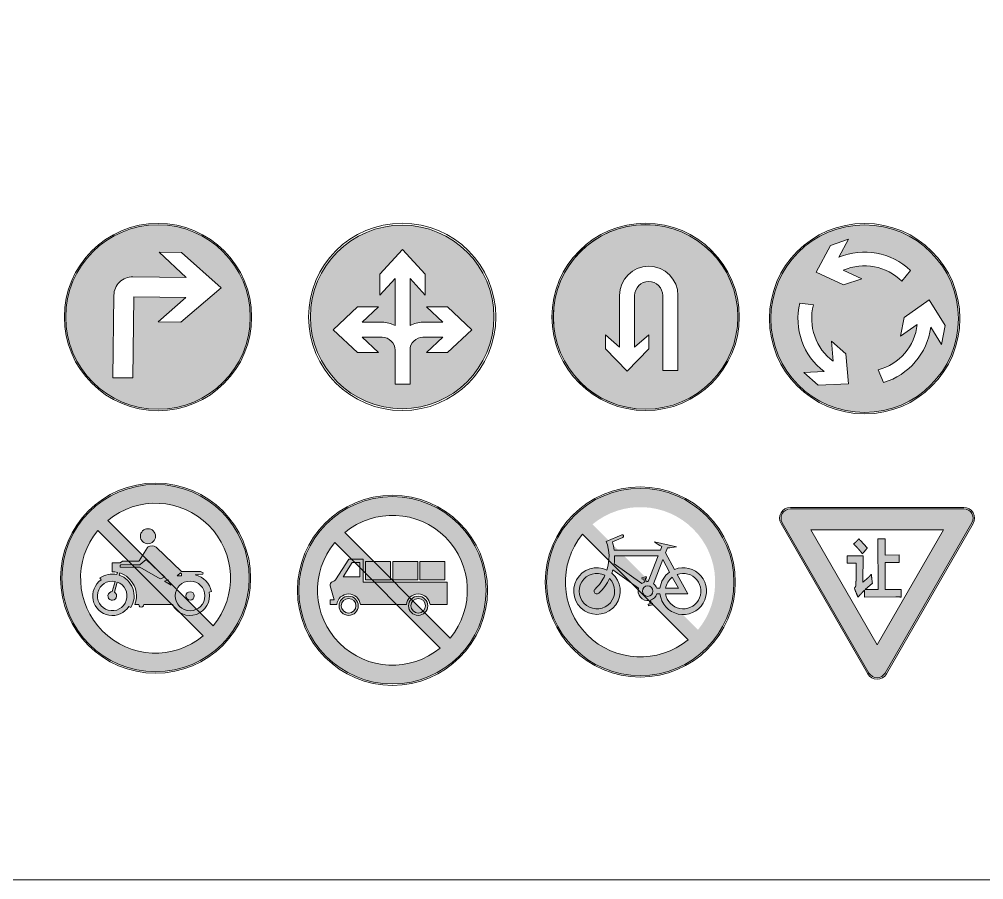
# Model space of a CAD drawing. Header units: millimetres. Extents: x 1182829 to 1183704, y -71582 to -71209.
# Drawn here: x 1182843.9 to 1182859.35, y -71572.09 to -71558.31 of the extents above; entities that cross this region are included whole.
import ezdxf

# ---------------------------------------------------------------- set-up
doc = ezdxf.new("R2010")
doc.units = ezdxf.units.MM
doc.layers.get('0').update_dxf_attribs({"lineweight": 9})

msp = doc.modelspace()

# ---------------------------------------------------------------- hatches: boundary and pattern name
h = msp.add_hatch(color=5)
h.paths.add_polyline_path([(1182844.645, -71563.08, 1), (1182847.6, -71563.08, 1)])
h.paths.add_polyline_path([(1182845.399, -71564.052), (1182845.416, -71562.731, -0.414214), (1182845.72, -71562.435), (1182846.574, -71562.446), (1182846.141, -71562.042), (1182846.501, -71562.046), (1182847.132, -71562.613), (1182846.487, -71563.162), (1182846.126, -71563.158), (1182846.57, -71562.765), (1182845.734, -71562.754), (1182845.717, -71564.056)], flags=16)
h = msp.add_hatch(color=5)
h.paths.add_polyline_path([(1182848.563, -71563.078, 1), (1182851.503, -71563.078, 1)])
h.paths.add_polyline_path([(1182848.926, -71563.283), (1182849.319, -71562.919), (1182849.654, -71562.919), (1182849.391, -71563.163), (1182849.71, -71563.163, -0.121225), (1182849.918, -71563.214), (1182849.918, -71562.465), (1182849.675, -71562.728), (1182849.675, -71562.393), (1182850.038, -71562), (1182850.402, -71562.393), (1182850.402, -71562.728), (1182850.158, -71562.465), (1182850.158, -71563.214, -0.121225), (1182850.366, -71563.163), (1182850.686, -71563.163), (1182850.423, -71562.919), (1182850.757, -71562.919), (1182851.15, -71563.283), (1182850.757, -71563.646), (1182850.423, -71563.646), (1182850.686, -71563.403), (1182850.366, -71563.403, 0.414214), (1182850.158, -71563.611), (1182850.158, -71564.154), (1182849.918, -71564.154), (1182849.918, -71563.611, 0.414214), (1182849.71, -71563.403), (1182849.391, -71563.403), (1182849.654, -71563.646), (1182849.319, -71563.646)], flags=16)
h = msp.add_hatch(color=5)
h.paths.add_polyline_path([(1182852.454, -71563.078, 1), (1182855.409, -71563.078, 1)])
h.paths.add_polyline_path([(1182853.287, -71563.587), (1182853.287, -71563.363), (1182853.512, -71563.563), (1182853.512, -71562.736, -1), (1182854.45, -71562.736), (1182854.45, -71563.936), (1182854.206, -71563.936), (1182854.206, -71562.736, 1.000032), (1182853.756, -71562.736), (1182853.756, -71563.563), (1182853.981, -71563.363), (1182853.981, -71563.587), (1182853.634, -71563.949)], flags=16)
h = msp.add_hatch(color=5)
h.paths.add_polyline_path([(1182855.936, -71563.106, 1.000006), (1182858.941, -71563.106, 1)])
h.paths.add_polyline_path([(1182858.075, -71563.086), (1182858.473, -71562.806), (1182858.73, -71563.218), (1182858.669, -71563.519), (1182858.497, -71563.243, -0.29679), (1182857.742, -71564.129), (1182857.658, -71563.925, 0.308933), (1182858.281, -71563.199), (1182858.014, -71563.387)], flags=16)
h.paths.add_polyline_path([(1182858.037, -71562.507, 0.308911), (1182857.098, -71562.331), (1182857.393, -71562.468), (1182857.102, -71562.565), (1182856.662, -71562.361), (1182856.89, -71561.932), (1182857.181, -71561.835), (1182857.028, -71562.122, -0.29679), (1182858.173, -71562.333)], flags=16)
h.paths.add_polyline_path([(1182857.138, -71563.668), (1182857.181, -71564.152), (1182856.696, -71564.169), (1182856.466, -71563.966), (1182856.791, -71563.954, -0.29679), (1182856.401, -71562.858), (1182856.62, -71562.887, 0.308933), (1182856.937, -71563.789), (1182856.908, -71563.465)], flags=16)
h = msp.add_hatch(color=1)
h.paths.add_polyline_path([(1182844.583, -71567.262, 1), (1182847.583, -71567.262, 1)])
h.paths.add_polyline_path([(1182847.007, -71568.028, 0.910259), (1182845.318, -71566.338)], flags=16)
h.paths.add_polyline_path([(1182845.158, -71566.497, 0.910259), (1182846.848, -71568.187)], flags=16)
h = msp.add_hatch(color=1)
h.paths.add_polyline_path([(1182848.377, -71567.457, 1), (1182851.377, -71567.457, 1)])
h.paths.add_polyline_path([(1182850.801, -71568.222, 0.910259), (1182849.112, -71566.532)], flags=16)
h.paths.add_polyline_path([(1182848.953, -71566.691, 0.910259), (1182850.642, -71568.381)], flags=16)
h = msp.add_hatch(color=1)
h.paths.add_polyline_path([(1182852.346, -71567.324, 1), (1182855.346, -71567.324, 1)])
h.paths.add_polyline_path([(1182854.77, -71568.089, 0.910259), (1182853.081, -71566.4)], flags=16)
h.paths.add_polyline_path([(1182854.611, -71568.248), (1182852.922, -71566.559, 0.910259)], flags=16)
h = msp.add_hatch(color=1)
h.paths.add_polyline_path([(1182859.157, -71566.377, 0.57735), (1182859.027, -71566.152), (1182856.25, -71566.152, 0.57735), (1182856.12, -71566.377), (1182857.509, -71568.782, 0.57735), (1182857.768, -71568.782)])
h.paths.add_polyline_path([(1182858.702, -71566.489), (1182857.639, -71568.332), (1182856.575, -71566.489)], flags=16)
msp.add_hatch(color=256).paths.add_polyline_path([(1182845.84, -71566.591, 1), (1182846.082, -71566.591, 1)])
h = msp.add_hatch(color=256)
h.paths.add_polyline_path([(1182854.011, -71567.615), (1182854.024, -71567.67), (1182854.044, -71567.665), (1182854.049, -71567.687), (1182854.018, -71567.694), (1182853.98, -71567.703), (1182853.974, -71567.681), (1182854.002, -71567.675), (1182853.989, -71567.62, -0.564632), (1182853.819, -71567.422), (1182853.407, -71567.129, -0.01709), (1182853.391, -71567.182, -16.058194), (1182853.313, -71567.132, 0.164517), (1182853.302, -71566.675), (1182853.55, -71566.568, -1), (1182853.568, -71566.609), (1182853.399, -71566.682, -0.041852), (1182853.428, -71566.813), (1182854.17, -71566.813), (1182854.193, -71566.754, -0.099755), (1182854.074, -71566.681), (1182854.424, -71566.758, -0.102445), (1182854.281, -71566.774), (1182854.25, -71566.855), (1182854.395, -71567.122, -2.932996), (1182854.161, -71567.515), (1182854.109, -71567.515, -0.243504)])
h.paths.add_polyline_path([(1182854.252, -71567.425, -0.191056), (1182854.359, -71567.245), (1182854.457, -71567.425)], flags=16)
h.paths.add_polyline_path([(1182854.058, -71567.351), (1182854.207, -71566.965), (1182854.316, -71567.165, 0.211072), (1182854.161, -71567.425), (1182854.109, -71567.425, 0.151319)], flags=16)
h.paths.add_polyline_path([(1182854.252, -71567.515), (1182854.608, -71567.515), (1182854.438, -71567.202, -2.758111)], flags=16)
h.paths.add_polyline_path([(1182854.048, -71567.47, -1), (1182853.879, -71567.47, -1)], flags=16)
h.paths.add_polyline_path([(1182853.427, -71567.033, 0.040541), (1182853.435, -71566.903), (1182854.135, -71566.903), (1182853.974, -71567.318, 0.092767), (1182853.918, -71567.325, 0.08802), (1182853.871, -71567.349)], flags=16)
h.paths.add_polyline_path([(1182853.122, -71567.437, 1), (1182853.183, -71567.503, -1)], flags=16)
h = msp.add_hatch(color=256)
h.paths.add_polyline_path([(1182846.719, -71567.207), (1182846.84, -71567.2), (1182846.843, -71567.176), (1182846.803, -71567.158), (1182846.498, -71567.158), (1182846.092, -71566.765, 0.287492), (1182845.96, -71566.763, 0.11919), (1182845.954, -71566.769), (1182845.821, -71566.983, -0.259564), (1182845.805, -71566.991), (1182845.558, -71566.991, 0.159974), (1182845.546, -71566.995), (1182845.522, -71567.013, -0.159875), (1182845.511, -71567.017), (1182845.389, -71567.017), (1182845.389, -71567.159, -0.05504), (1182845.474, -71567.169), (1182845.464, -71567.205, 0.2062), (1182845.192, -71567.258), (1182845.213, -71567.289, 1.229345), (1182845.654, -71567.714), (1182845.686, -71567.734, 0.486454), (1182845.5, -71567.215), (1182845.51, -71567.179, -0.429143), (1182845.751, -71567.686), (1182845.813, -71567.686, 1.009454), (1182845.895, -71567.686), (1182846.355, -71567.686, 0.877772), (1182846.941, -71567.485), (1182846.978, -71567.477, 0.289156)])
h.paths.add_polyline_path([(1182845.536, -71567.05, 0.414214), (1182845.517, -71567.069), (1182845.517, -71567.084), (1182845.831, -71567.084), (1182846.155, -71567.271), (1182846.234, -71567.244), (1182845.933, -71566.966), (1182845.839, -71567.046, -0.177328), (1182845.827, -71567.05)], flags=16)
h.paths.add_polyline_path([(1182846.228, -71567.313), (1182846.281, -71567.287), (1182846.332, -71567.372)], flags=16)
h.paths.add_polyline_path([(1182845.434, -71567.314), (1182845.389, -71567.478, 0.997671), (1182845.389, -71567.617, 0.015606), (1182845.394, -71567.617, 0.015485), (1182845.398, -71567.616, 0.712378), (1182845.425, -71567.488), (1182845.47, -71567.324, -25.317975)], flags=16)
h.paths.add_polyline_path([(1182846.873, -71567.547, -1), (1182846.397, -71567.547, -1)], flags=16)
h.paths.add_polyline_path([(1182846.431, -71567.226), (1182846.481, -71567.175), (1182846.498, -71567.192), (1182846.498, -71567.225)], flags=16)
h.paths.add_polyline_path([(1182846.703, -71567.547, -1), (1182846.567, -71567.547, -1)], flags=0)
h = msp.add_hatch(color=256)
h.paths.add_polyline_path([(1182857.409, -71566.867), (1182857.41, -71566.866), (1182857.41, -71566.865), (1182857.411, -71566.865), (1182857.411, -71566.864), (1182857.412, -71566.863), (1182857.412, -71566.862), (1182857.413, -71566.861), (1182857.414, -71566.86), (1182857.415, -71566.859), (1182857.415, -71566.858), (1182857.416, -71566.857), (1182857.417, -71566.856), (1182857.418, -71566.855), (1182857.419, -71566.854), (1182857.421, -71566.852), (1182857.422, -71566.851), (1182857.423, -71566.849), (1182857.425, -71566.847), (1182857.428, -71566.843), (1182857.432, -71566.838), (1182857.437, -71566.833), (1182857.448, -71566.82), (1182857.462, -71566.804), (1182857.463, -71566.803), (1182857.464, -71566.802), (1182857.465, -71566.801), (1182857.465, -71566.8), (1182857.466, -71566.799), (1182857.467, -71566.798), (1182857.467, -71566.798), (1182857.468, -71566.797), (1182857.469, -71566.796), (1182857.469, -71566.795), (1182857.47, -71566.795), (1182857.47, -71566.794), (1182857.471, -71566.793), (1182857.471, -71566.793), (1182857.472, -71566.792), (1182857.472, -71566.791), (1182857.473, -71566.79), (1182857.474, -71566.788), (1182857.476, -71566.787), (1182857.477, -71566.785), (1182857.478, -71566.783), (1182857.479, -71566.781), (1182857.48, -71566.78), (1182857.481, -71566.779), (1182857.482, -71566.778), (1182857.482, -71566.777), (1182857.372, -71566.659), (1182857.371, -71566.658), (1182857.37, -71566.657), (1182857.369, -71566.656), (1182857.368, -71566.655), (1182857.367, -71566.654), (1182857.366, -71566.654), (1182857.365, -71566.653), (1182857.364, -71566.652), (1182857.364, -71566.651), (1182857.363, -71566.651), (1182857.362, -71566.65), (1182857.362, -71566.649), (1182857.361, -71566.648), (1182857.36, -71566.648), (1182857.359, -71566.647), (1182857.359, -71566.646), (1182857.358, -71566.646), (1182857.358, -71566.645), (1182857.357, -71566.644), (1182857.356, -71566.643), (1182857.355, -71566.642), (1182857.354, -71566.64), (1182857.352, -71566.638), (1182857.351, -71566.638), (1182857.35, -71566.637), (1182857.35, -71566.636), (1182857.349, -71566.635), (1182857.348, -71566.633), (1182857.347, -71566.632), (1182857.344, -71566.636), (1182857.341, -71566.639), (1182857.338, -71566.642), (1182857.335, -71566.645), (1182857.333, -71566.648), (1182857.33, -71566.65), (1182857.328, -71566.653), (1182857.325, -71566.655), (1182857.323, -71566.658), (1182857.321, -71566.66), (1182857.319, -71566.662), (1182857.317, -71566.665), (1182857.314, -71566.667), (1182857.312, -71566.669), (1182857.31, -71566.671), (1182857.308, -71566.673), (1182857.306, -71566.676), (1182857.303, -71566.678), (1182857.301, -71566.68), (1182857.299, -71566.682), (1182857.296, -71566.684), (1182857.294, -71566.687), (1182857.291, -71566.689), (1182857.289, -71566.692), (1182857.286, -71566.694), (1182857.283, -71566.697), (1182857.277, -71566.703), (1182857.27, -71566.709), (1182857.262, -71566.716), (1182857.27, -71566.723), (1182857.273, -71566.727), (1182857.277, -71566.73), (1182857.28, -71566.734), (1182857.283, -71566.737), (1182857.287, -71566.74), (1182857.29, -71566.743), (1182857.293, -71566.746), (1182857.296, -71566.749), (1182857.299, -71566.752), (1182857.301, -71566.755), (1182857.304, -71566.758), (1182857.307, -71566.76), (1182857.309, -71566.763), (1182857.312, -71566.766), (1182857.314, -71566.768), (1182857.317, -71566.771), (1182857.319, -71566.773), (1182857.322, -71566.776), (1182857.324, -71566.778), (1182857.326, -71566.78), (1182857.328, -71566.783), (1182857.33, -71566.785), (1182857.333, -71566.787), (1182857.335, -71566.789), (1182857.337, -71566.792), (1182857.339, -71566.794), (1182857.341, -71566.796), (1182857.342, -71566.798), (1182857.344, -71566.8), (1182857.346, -71566.802), (1182857.348, -71566.804), (1182857.35, -71566.806), (1182857.352, -71566.808), (1182857.353, -71566.81), (1182857.355, -71566.812), (1182857.357, -71566.814), (1182857.359, -71566.816), (1182857.36, -71566.818), (1182857.362, -71566.82), (1182857.364, -71566.822), (1182857.366, -71566.824), (1182857.367, -71566.826), (1182857.369, -71566.828), (1182857.371, -71566.83), (1182857.373, -71566.833), (1182857.374, -71566.835), (1182857.376, -71566.837), (1182857.378, -71566.839), (1182857.381, -71566.843), (1182857.385, -71566.848), (1182857.389, -71566.853), (1182857.393, -71566.857), (1182857.397, -71566.862), (1182857.405, -71566.873), (1182857.405, -71566.873), (1182857.405, -71566.872), (1182857.405, -71566.872), (1182857.405, -71566.872), (1182857.405, -71566.871), (1182857.405, -71566.871), (1182857.406, -71566.871), (1182857.406, -71566.871), (1182857.406, -71566.871), (1182857.406, -71566.87), (1182857.406, -71566.87), (1182857.406, -71566.87), (1182857.406, -71566.87), (1182857.406, -71566.87), (1182857.406, -71566.87), (1182857.406, -71566.869), (1182857.406, -71566.869), (1182857.406, -71566.869), (1182857.407, -71566.869), (1182857.407, -71566.869), (1182857.407, -71566.868), (1182857.407, -71566.868), (1182857.407, -71566.868), (1182857.408, -71566.868), (1182857.408, -71566.868), (1182857.408, -71566.867), (1182857.408, -71566.867), (1182857.409, -71566.867)], flags=17)
h.paths.add_polyline_path([(1182857.435, -71567.566), (1182857.938, -71567.562), (1182857.944, -71567.562), (1182857.95, -71567.562), (1182857.953, -71567.562), (1182857.956, -71567.562), (1182857.958, -71567.562), (1182857.961, -71567.562), (1182857.963, -71567.562), (1182857.966, -71567.562), (1182857.968, -71567.562), (1182857.97, -71567.563), (1182857.973, -71567.563), (1182857.975, -71567.563), (1182857.977, -71567.563), (1182857.979, -71567.563), (1182857.981, -71567.563), (1182857.984, -71567.563), (1182857.986, -71567.563), (1182857.988, -71567.563), (1182857.99, -71567.563), (1182857.993, -71567.564), (1182857.995, -71567.564), (1182857.998, -71567.564), (1182858, -71567.564), (1182858.003, -71567.564), (1182858.006, -71567.565), (1182858.009, -71567.565), (1182858.012, -71567.565), (1182858.015, -71567.566), (1182858.018, -71567.566), (1182858.022, -71567.566), (1182858.022, -71567.444), (1182857.767, -71567.446), (1182857.767, -71567.01), (1182857.991, -71567.012), (1182857.991, -71566.891), (1182857.767, -71566.893), (1182857.769, -71566.632), (1182857.653, -71566.632), (1182857.657, -71567.446), (1182857.448, -71567.444), (1182857.563, -71567.34), (1182857.561, -71567.325), (1182857.56, -71567.312), (1182857.558, -71567.301), (1182857.557, -71567.29), (1182857.556, -71567.285), (1182857.555, -71567.28), (1182857.555, -71567.276), (1182857.554, -71567.272), (1182857.554, -71567.267), (1182857.553, -71567.264), (1182857.553, -71567.26), (1182857.552, -71567.256), (1182857.552, -71567.253), (1182857.551, -71567.249), (1182857.551, -71567.246), (1182857.551, -71567.243), (1182857.55, -71567.239), (1182857.55, -71567.236), (1182857.55, -71567.233), (1182857.549, -71567.23), (1182857.549, -71567.226), (1182857.549, -71567.223), (1182857.548, -71567.22), (1182857.548, -71567.216), (1182857.548, -71567.213), (1182857.547, -71567.209), (1182857.547, -71567.205), (1182857.547, -71567.201), (1182857.542, -71567.206), (1182857.538, -71567.211), (1182857.534, -71567.215), (1182857.53, -71567.22), (1182857.528, -71567.222), (1182857.526, -71567.224), (1182857.524, -71567.226), (1182857.522, -71567.228), (1182857.52, -71567.23), (1182857.518, -71567.231), (1182857.516, -71567.233), (1182857.515, -71567.235), (1182857.513, -71567.237), (1182857.511, -71567.239), (1182857.509, -71567.24), (1182857.508, -71567.242), (1182857.506, -71567.244), (1182857.504, -71567.245), (1182857.503, -71567.247), (1182857.501, -71567.249), (1182857.499, -71567.25), (1182857.498, -71567.252), (1182857.496, -71567.254), (1182857.494, -71567.255), (1182857.492, -71567.257), (1182857.491, -71567.259), (1182857.489, -71567.26), (1182857.487, -71567.262), (1182857.486, -71567.263), (1182857.484, -71567.265), (1182857.482, -71567.267), (1182857.48, -71567.268), (1182857.478, -71567.27), (1182857.477, -71567.271), (1182857.475, -71567.273), (1182857.473, -71567.275), (1182857.471, -71567.276), (1182857.469, -71567.278), (1182857.467, -71567.28), (1182857.465, -71567.282), (1182857.463, -71567.283), (1182857.461, -71567.285), (1182857.458, -71567.287), (1182857.456, -71567.289), (1182857.454, -71567.291), (1182857.452, -71567.293), (1182857.449, -71567.295), (1182857.447, -71567.296), (1182857.444, -71567.299), (1182857.442, -71567.301), (1182857.439, -71567.303), (1182857.436, -71567.305), (1182857.434, -71567.307), (1182857.431, -71567.309), (1182857.428, -71567.311), (1182857.425, -71567.314), (1182857.419, -71567.319), (1182857.413, -71567.324), (1182857.415, -71566.906), (1182857.16, -71566.906), (1182857.16, -71567.024), (1182857.17, -71567.024), (1182857.179, -71567.023), (1182857.188, -71567.023), (1182857.196, -71567.023), (1182857.204, -71567.022), (1182857.211, -71567.022), (1182857.219, -71567.022), (1182857.226, -71567.022), (1182857.242, -71567.021), (1182857.25, -71567.021), (1182857.259, -71567.021), (1182857.268, -71567.021), (1182857.279, -71567.02), (1182857.29, -71567.02), (1182857.303, -71567.02), (1182857.303, -71567.044), (1182857.303, -71567.067), (1182857.303, -71567.089), (1182857.303, -71567.109), (1182857.303, -71567.129), (1182857.302, -71567.147), (1182857.302, -71567.164), (1182857.302, -71567.18), (1182857.302, -71567.196), (1182857.302, -71567.203), (1182857.302, -71567.21), (1182857.302, -71567.217), (1182857.302, -71567.224), (1182857.302, -71567.23), (1182857.302, -71567.236), (1182857.302, -71567.242), (1182857.302, -71567.248), (1182857.302, -71567.254), (1182857.302, -71567.259), (1182857.302, -71567.265), (1182857.301, -71567.27), (1182857.301, -71567.275), (1182857.301, -71567.28), (1182857.301, -71567.284), (1182857.301, -71567.289), (1182857.301, -71567.293), (1182857.301, -71567.297), (1182857.301, -71567.302), (1182857.301, -71567.306), (1182857.301, -71567.309), (1182857.3, -71567.313), (1182857.3, -71567.317), (1182857.3, -71567.321), (1182857.3, -71567.324), (1182857.3, -71567.327), (1182857.3, -71567.331), (1182857.3, -71567.334), (1182857.3, -71567.337), (1182857.3, -71567.34), (1182857.299, -71567.343), (1182857.299, -71567.346), (1182857.299, -71567.349), (1182857.299, -71567.352), (1182857.299, -71567.355), (1182857.299, -71567.358), (1182857.298, -71567.363), (1182857.298, -71567.369), (1182857.298, -71567.374), (1182857.297, -71567.379), (1182857.297, -71567.385), (1182857.296, -71567.388), (1182857.295, -71567.39), (1182857.293, -71567.393), (1182857.293, -71567.394), (1182857.292, -71567.395), (1182857.292, -71567.396), (1182857.291, -71567.397), (1182857.291, -71567.399), (1182857.29, -71567.4), (1182857.29, -71567.401), (1182857.289, -71567.402), (1182857.289, -71567.403), (1182857.288, -71567.404), (1182857.288, -71567.405), (1182857.287, -71567.406), (1182857.286, -71567.407), (1182857.286, -71567.408), (1182857.285, -71567.409), (1182857.284, -71567.41), (1182857.284, -71567.412), (1182857.283, -71567.413), (1182857.282, -71567.414), (1182857.281, -71567.416), (1182857.28, -71567.417), (1182857.279, -71567.419), (1182857.278, -71567.42), (1182857.277, -71567.422), (1182857.275, -71567.426), (1182857.28, -71567.437), (1182857.284, -71567.447), (1182857.288, -71567.457), (1182857.291, -71567.466), (1182857.295, -71567.474), (1182857.298, -71567.482), (1182857.301, -71567.49), (1182857.303, -71567.493), (1182857.304, -71567.497), (1182857.306, -71567.501), (1182857.307, -71567.505), (1182857.309, -71567.508), (1182857.31, -71567.512), (1182857.312, -71567.516), (1182857.313, -71567.52), (1182857.315, -71567.524), (1182857.317, -71567.528), (1182857.318, -71567.533), (1182857.32, -71567.537), (1182857.322, -71567.542), (1182857.324, -71567.547), (1182857.326, -71567.552), (1182857.328, -71567.557), (1182857.33, -71567.563), (1182857.332, -71567.568), (1182857.338, -71567.562), (1182857.343, -71567.556), (1182857.348, -71567.55), (1182857.353, -71567.545), (1182857.358, -71567.54), (1182857.362, -71567.535), (1182857.37, -71567.526), (1182857.383, -71567.511), (1182857.389, -71567.505), (1182857.391, -71567.502), (1182857.393, -71567.5), (1182857.396, -71567.497), (1182857.398, -71567.495), (1182857.4, -71567.492), (1182857.402, -71567.49), (1182857.404, -71567.488), (1182857.406, -71567.486), (1182857.406, -71567.486), (1182857.407, -71567.485), (1182857.408, -71567.484), (1182857.409, -71567.483), (1182857.41, -71567.482), (1182857.411, -71567.481), (1182857.411, -71567.48), (1182857.412, -71567.48), (1182857.413, -71567.479), (1182857.414, -71567.478), (1182857.415, -71567.477), (1182857.415, -71567.477), (1182857.416, -71567.476), (1182857.417, -71567.475), (1182857.418, -71567.474), (1182857.419, -71567.474), (1182857.419, -71567.473), (1182857.42, -71567.472), (1182857.421, -71567.471), (1182857.422, -71567.471), (1182857.435, -71567.456)])
h = msp.add_hatch(color=256)
h.paths.add_polyline_path([(1182849.846, -71566.994), (1182849.447, -71566.994), (1182849.447, -71567.287), (1182849.846, -71567.287)], flags=17)
h.paths.add_polyline_path([(1182850.281, -71566.994), (1182849.882, -71566.994), (1182849.882, -71567.287), (1182850.281, -71567.287)], flags=17)
h.paths.add_polyline_path([(1182850.717, -71566.994), (1182850.318, -71566.994), (1182850.318, -71567.287), (1182850.717, -71567.287)], flags=17)
h.paths.add_polyline_path([(1182850.753, -71567.324), (1182849.41, -71567.324), (1182849.41, -71566.957), (1182849.178, -71566.957), (1182848.964, -71567.29, -0.153081), (1182848.939, -71567.311), (1182848.911, -71567.323, 0.303506), (1182848.877, -71567.374, 0.048991), (1182848.878, -71567.384), (1182848.945, -71567.611), (1182848.877, -71567.611), (1182848.877, -71567.685), (1182848.985, -71567.685, -0.897687), (1182849.364, -71567.685), (1182850.1, -71567.685, -0.897687), (1182850.479, -71567.685), (1182850.753, -71567.685)])
h.paths.add_polyline_path([(1182849.355, -71567.239), (1182849.086, -71567.239), (1182849.232, -71567.012), (1182849.355, -71567.012)], flags=16)
h.paths.add_polyline_path([(1182850.135, -71567.705, 1), (1182850.443, -71567.705, 1.000016)])
h.paths.add_polyline_path([(1182850.407, -71567.705, -1), (1182850.172, -71567.705, -1)], flags=17)
h.paths.add_polyline_path([(1182849.021, -71567.705, 1), (1182849.329, -71567.705, 1.000016)])
h.paths.add_polyline_path([(1182849.292, -71567.705, 1), (1182849.057, -71567.705, 1)], flags=17)

# ---------------------------------------------------------------- linework, layer by layer
for points in [[(1182828.832, -71520.76), (1182885.957, -71520.76), (1182885.957, -71572.092), (1182828.832, -71572.092)], [(1182846.431, -71567.226), (1182846.498, -71567.225), (1182846.498, -71567.192), (1182846.481, -71567.175)], [(1182846.332, -71567.372), (1182846.228, -71567.313), (1182846.281, -71567.287)]]:
    msp.add_lwpolyline(points, close=True)
at = {"color": 5}
for points in [[(1182852.454, -71563.078, 1), (1182855.409, -71563.078, 1)], [(1182852.454, -71563.078, 1), (1182855.409, -71563.078, 1)], [(1182845.734, -71562.754), (1182846.57, -71562.765), (1182846.126, -71563.158), (1182846.487, -71563.162), (1182847.132, -71562.613), (1182846.501, -71562.046), (1182846.141, -71562.042), (1182846.574, -71562.446), (1182845.72, -71562.435, 0.414214), (1182845.416, -71562.731), (1182845.399, -71564.052), (1182845.717, -71564.056)]]:
    msp.add_lwpolyline(points, format="xyb", close=True, dxfattribs=at)
for points in [[(1182856.89, -71561.932), (1182856.662, -71562.361), (1182857.102, -71562.565), (1182857.393, -71562.468), (1182857.098, -71562.331, -0.308911), (1182858.037, -71562.507, 0.308911), (1182857.098, -71562.331)], [(1182857.181, -71561.835), (1182857.028, -71562.122, -0.29679), (1182858.173, -71562.333, 0.29679), (1182857.028, -71562.122)], [(1182849.918, -71563.214, 0.121225), (1182849.71, -71563.163), (1182849.391, -71563.163), (1182849.654, -71562.919), (1182849.319, -71562.919), (1182848.926, -71563.283), (1182849.319, -71563.646), (1182849.654, -71563.646), (1182849.391, -71563.403), (1182849.71, -71563.403, -0.414214), (1182849.918, -71563.611), (1182849.918, -71564.154), (1182850.158, -71564.154), (1182850.158, -71563.611, -0.414214), (1182850.366, -71563.403), (1182850.686, -71563.403), (1182850.423, -71563.646), (1182850.757, -71563.646), (1182851.15, -71563.283), (1182850.757, -71562.919), (1182850.423, -71562.919), (1182850.686, -71563.163), (1182850.366, -71563.163, 0.121225), (1182850.158, -71563.214), (1182850.158, -71562.465), (1182850.402, -71562.728), (1182850.402, -71562.393), (1182850.038, -71562), (1182849.675, -71562.393), (1182849.675, -71562.728), (1182849.918, -71562.465), (1182849.918, -71563.214)], [(1182853.756, -71562.736, -1), (1182854.206, -71562.736), (1182854.206, -71563.936), (1182854.45, -71563.936), (1182854.45, -71562.736, 1), (1182853.512, -71562.736), (1182853.512, -71563.563), (1182853.287, -71563.363), (1182853.287, -71563.587), (1182853.634, -71563.949), (1182853.981, -71563.587), (1182853.981, -71563.363), (1182853.756, -71563.563), (1182853.756, -71562.736)], [(1182856.937, -71563.789, -0.308911), (1182856.62, -71562.887), (1182856.401, -71562.858, 0.29679), (1182856.791, -71563.954), (1182856.466, -71563.966), (1182856.696, -71564.169), (1182857.181, -71564.152), (1182857.138, -71563.668), (1182856.908, -71563.465), (1182856.937, -71563.789)], [(1182858.281, -71563.2, -0.308911), (1182857.658, -71563.925), (1182857.742, -71564.129, 0.29679), (1182858.497, -71563.243), (1182858.669, -71563.519), (1182858.73, -71563.218), (1182858.473, -71562.806), (1182858.075, -71563.086), (1182858.014, -71563.387), (1182858.281, -71563.2)]]:
    msp.add_lwpolyline(points, format="xyb", dxfattribs=at)
for points in [[(1182856.89, -71561.932), (1182857.181, -71561.835)], [(1182858.037, -71562.507), (1182858.173, -71562.333)]]:
    msp.add_lwpolyline(points, close=True, dxfattribs=at)
msp.add_lwpolyline([(1182857.393, -71562.468), (1182857.102, -71562.565)], dxfattribs=at)
at = {"color": 1}
for points in [[(1182847.007, -71568.028, 0.910259), (1182845.318, -71566.338)], [(1182850.801, -71568.222, 0.910259), (1182849.112, -71566.532)], [(1182857.768, -71568.782), (1182859.157, -71566.377, 0.57735), (1182859.027, -71566.152), (1182856.25, -71566.152, 0.57735), (1182856.12, -71566.377), (1182857.509, -71568.782, 0.57735), (1182857.768, -71568.782)], [(1182845.158, -71566.497, 0.910259), (1182846.848, -71568.187)], [(1182852.922, -71566.559, 0.910259), (1182854.611, -71568.248)], [(1182848.953, -71566.691, 0.910259), (1182850.642, -71568.381)]]:
    msp.add_lwpolyline(points, format="xyb", dxfattribs=at)
for points in [[(1182856.1, -71566.388, -0.57735), (1182856.25, -71566.129), (1182859.027, -71566.129, -0.57735), (1182859.177, -71566.388), (1182857.788, -71568.794, -0.57735), (1182857.489, -71568.794), (1182856.1, -71566.388)], [(1182853.399, -71566.682), (1182853.568, -71566.609, 1), (1182853.55, -71566.568), (1182853.302, -71566.675, -0.164517), (1182853.313, -71567.132, 16.058194), (1182853.391, -71567.182, 0.01709), (1182853.407, -71567.129), (1182853.819, -71567.422, 0.564632), (1182853.989, -71567.62), (1182854.002, -71567.675), (1182853.974, -71567.681), (1182853.98, -71567.703), (1182854.018, -71567.694), (1182854.049, -71567.687), (1182854.044, -71567.665), (1182854.024, -71567.67), (1182854.011, -71567.615, 0.243504), (1182854.109, -71567.515), (1182854.161, -71567.515, 2.932996), (1182854.395, -71567.122), (1182854.25, -71566.855), (1182854.281, -71566.774, 0.102445), (1182854.424, -71566.758), (1182854.074, -71566.681, 0.099755), (1182854.193, -71566.754), (1182854.17, -71566.813), (1182853.428, -71566.813, 0.041852), (1182853.399, -71566.682)], [(1182845.522, -71567.013, -0.159875), (1182845.511, -71567.017), (1182845.389, -71567.017), (1182845.389, -71567.159, -0.05504), (1182845.474, -71567.169), (1182845.464, -71567.205, 0.2062), (1182845.192, -71567.258), (1182845.213, -71567.289, 1.229345), (1182845.654, -71567.714), (1182845.686, -71567.734, 0.486454), (1182845.5, -71567.215), (1182845.51, -71567.179, -0.429143), (1182845.751, -71567.686), (1182845.813, -71567.686, 1.009454), (1182845.895, -71567.686), (1182846.355, -71567.686, 0.877772), (1182846.941, -71567.485), (1182846.978, -71567.477, 0.289156), (1182846.719, -71567.207), (1182846.84, -71567.2), (1182846.843, -71567.176), (1182846.803, -71567.158), (1182846.498, -71567.158), (1182846.092, -71566.765, 0.287492), (1182845.96, -71566.763, 0.11919), (1182845.954, -71566.769), (1182845.821, -71566.983, -0.259564), (1182845.805, -71566.991), (1182845.558, -71566.991, 0.159974), (1182845.546, -71566.995), (1182845.522, -71567.013)], [(1182845.517, -71567.069, -0.414214), (1182845.536, -71567.05), (1182845.827, -71567.05, 0.177328), (1182845.839, -71567.046), (1182845.933, -71566.966), (1182846.234, -71567.244), (1182846.155, -71567.271), (1182845.831, -71567.084), (1182845.517, -71567.084), (1182845.517, -71567.069)], [(1182853.908, -71567.246), (1182853.939, -71567.238), (1182853.945, -71567.26), (1182853.925, -71567.265), (1182853.938, -71567.32, -0.059123), (1182853.974, -71567.318), (1182854.135, -71566.903), (1182853.435, -71566.903, -0.040541), (1182853.427, -71567.033), (1182853.871, -71567.349, -0.084431), (1182853.916, -71567.325), (1182853.903, -71567.271), (1182853.875, -71567.278), (1182853.87, -71567.256), (1182853.909, -71567.246)], [(1182854.316, -71567.165, 0.211072), (1182854.161, -71567.425), (1182854.109, -71567.425, 0.151319), (1182854.058, -71567.351), (1182854.207, -71566.965), (1182854.316, -71567.165)], [(1182853.354, -71567.27, -12.328574), (1182853.28, -71567.216, -0.096338), (1182853.122, -71567.437, 1), (1182853.183, -71567.503, 0.090681), (1182853.354, -71567.27)], [(1182845.389, -71567.478, 7.280997), (1182845.425, -71567.488), (1182845.47, -71567.324, -25.317975), (1182845.434, -71567.314), (1182845.389, -71567.478)], [(1182854.359, -71567.245, 0.191056), (1182854.252, -71567.425), (1182854.457, -71567.425), (1182854.359, -71567.245)]]:
    msp.add_lwpolyline(points, format="xyb")
for points in [[(1182845.318, -71566.338), (1182847.007, -71568.028)], [(1182845.158, -71566.497), (1182846.848, -71568.187)], [(1182849.112, -71566.532), (1182850.801, -71568.222)], [(1182852.922, -71566.559), (1182854.611, -71568.248)], [(1182848.953, -71566.691), (1182850.642, -71568.381)]]:
    msp.add_lwpolyline(points, dxfattribs=at)
msp.add_lwpolyline([(1182857.639, -71568.332), (1182856.575, -71566.489), (1182858.702, -71566.489)], close=True, dxfattribs=at)
for points in [[(1182857.435, -71567.566), (1182857.938, -71567.562), (1182857.938, -71567.562), (1182857.944, -71567.562), (1182857.95, -71567.562), (1182857.953, -71567.562), (1182857.956, -71567.562), (1182857.958, -71567.562), (1182857.961, -71567.562), (1182857.963, -71567.562), (1182857.966, -71567.562), (1182857.968, -71567.562), (1182857.97, -71567.563), (1182857.973, -71567.563), (1182857.975, -71567.563), (1182857.977, -71567.563), (1182857.979, -71567.563), (1182857.981, -71567.563), (1182857.984, -71567.563), (1182857.986, -71567.563), (1182857.988, -71567.563), (1182857.99, -71567.563), (1182857.993, -71567.564), (1182857.995, -71567.564), (1182857.998, -71567.564), (1182858, -71567.564), (1182858.003, -71567.564), (1182858.006, -71567.565), (1182858.009, -71567.565), (1182858.012, -71567.565), (1182858.015, -71567.566), (1182858.018, -71567.566), (1182858.022, -71567.566), (1182858.022, -71567.444), (1182857.767, -71567.446), (1182857.767, -71567.01), (1182857.991, -71567.012), (1182857.991, -71566.891), (1182857.767, -71566.893), (1182857.769, -71566.632), (1182857.653, -71566.632), (1182857.657, -71567.446), (1182857.448, -71567.444), (1182857.563, -71567.34), (1182857.563, -71567.34), (1182857.561, -71567.325), (1182857.56, -71567.312), (1182857.558, -71567.301), (1182857.557, -71567.29), (1182857.556, -71567.285), (1182857.555, -71567.28), (1182857.555, -71567.276), (1182857.554, -71567.272), (1182857.554, -71567.267), (1182857.553, -71567.264), (1182857.553, -71567.26), (1182857.552, -71567.256), (1182857.552, -71567.253), (1182857.551, -71567.249), (1182857.551, -71567.246), (1182857.551, -71567.243), (1182857.55, -71567.239), (1182857.55, -71567.236), (1182857.55, -71567.233), (1182857.549, -71567.23), (1182857.549, -71567.226), (1182857.549, -71567.223), (1182857.548, -71567.22), (1182857.548, -71567.216), (1182857.548, -71567.213), (1182857.547, -71567.209), (1182857.547, -71567.205), (1182857.547, -71567.201), (1182857.547, -71567.201), (1182857.542, -71567.206), (1182857.538, -71567.211), (1182857.534, -71567.215), (1182857.53, -71567.22), (1182857.528, -71567.222), (1182857.526, -71567.224), (1182857.524, -71567.226), (1182857.522, -71567.228), (1182857.52, -71567.23), (1182857.518, -71567.231), (1182857.516, -71567.233), (1182857.515, -71567.235), (1182857.513, -71567.237), (1182857.511, -71567.239), (1182857.509, -71567.24), (1182857.508, -71567.242), (1182857.506, -71567.244), (1182857.504, -71567.245), (1182857.503, -71567.247), (1182857.501, -71567.249), (1182857.499, -71567.25), (1182857.498, -71567.252), (1182857.496, -71567.254), (1182857.494, -71567.255), (1182857.492, -71567.257), (1182857.491, -71567.259), (1182857.489, -71567.26), (1182857.487, -71567.262), (1182857.486, -71567.263), (1182857.484, -71567.265), (1182857.482, -71567.267), (1182857.48, -71567.268), (1182857.478, -71567.27), (1182857.477, -71567.271), (1182857.475, -71567.273), (1182857.473, -71567.275), (1182857.471, -71567.276), (1182857.469, -71567.278), (1182857.467, -71567.28), (1182857.465, -71567.282), (1182857.463, -71567.283), (1182857.461, -71567.285), (1182857.458, -71567.287), (1182857.456, -71567.289), (1182857.454, -71567.291), (1182857.452, -71567.293), (1182857.449, -71567.295), (1182857.447, -71567.296), (1182857.444, -71567.299), (1182857.442, -71567.301), (1182857.439, -71567.303), (1182857.436, -71567.305), (1182857.434, -71567.307), (1182857.431, -71567.309), (1182857.428, -71567.311), (1182857.425, -71567.314), (1182857.419, -71567.319), (1182857.413, -71567.324), (1182857.415, -71566.906), (1182857.16, -71566.906), (1182857.16, -71567.024), (1182857.16, -71567.024), (1182857.17, -71567.024), (1182857.179, -71567.023), (1182857.188, -71567.023), (1182857.196, -71567.023), (1182857.204, -71567.022), (1182857.211, -71567.022), (1182857.219, -71567.022), (1182857.226, -71567.022), (1182857.242, -71567.021), (1182857.25, -71567.021), (1182857.259, -71567.021), (1182857.268, -71567.021), (1182857.279, -71567.02), (1182857.29, -71567.02), (1182857.303, -71567.02), (1182857.303, -71567.02), (1182857.303, -71567.044), (1182857.303, -71567.067), (1182857.303, -71567.089), (1182857.303, -71567.109), (1182857.303, -71567.129), (1182857.302, -71567.147), (1182857.302, -71567.164), (1182857.302, -71567.18), (1182857.302, -71567.196), (1182857.302, -71567.203), (1182857.302, -71567.21), (1182857.302, -71567.217), (1182857.302, -71567.224), (1182857.302, -71567.23), (1182857.302, -71567.236), (1182857.302, -71567.242), (1182857.302, -71567.248), (1182857.302, -71567.254), (1182857.302, -71567.259), (1182857.302, -71567.265), (1182857.301, -71567.27), (1182857.301, -71567.275), (1182857.301, -71567.28), (1182857.301, -71567.284), (1182857.301, -71567.289), (1182857.301, -71567.293), (1182857.301, -71567.297), (1182857.301, -71567.302), (1182857.301, -71567.306), (1182857.301, -71567.309), (1182857.3, -71567.313), (1182857.3, -71567.317), (1182857.3, -71567.321), (1182857.3, -71567.324), (1182857.3, -71567.327), (1182857.3, -71567.331), (1182857.3, -71567.334), (1182857.3, -71567.337), (1182857.3, -71567.34), (1182857.299, -71567.343), (1182857.299, -71567.346), (1182857.299, -71567.349), (1182857.299, -71567.352), (1182857.299, -71567.355), (1182857.299, -71567.358), (1182857.298, -71567.363), (1182857.298, -71567.369), (1182857.298, -71567.374), (1182857.297, -71567.379), (1182857.297, -71567.385), (1182857.297, -71567.385), (1182857.296, -71567.388), (1182857.295, -71567.39), (1182857.293, -71567.393), (1182857.293, -71567.394), (1182857.292, -71567.395), (1182857.292, -71567.396), (1182857.291, -71567.397), (1182857.291, -71567.399), (1182857.29, -71567.4), (1182857.29, -71567.401), (1182857.289, -71567.402), (1182857.289, -71567.403), (1182857.288, -71567.404), (1182857.288, -71567.405), (1182857.287, -71567.406), (1182857.286, -71567.407), (1182857.286, -71567.408), (1182857.285, -71567.409), (1182857.284, -71567.41), (1182857.284, -71567.412), (1182857.283, -71567.413), (1182857.282, -71567.414), (1182857.281, -71567.416), (1182857.28, -71567.417), (1182857.279, -71567.419), (1182857.278, -71567.42), (1182857.277, -71567.422), (1182857.275, -71567.426), (1182857.275, -71567.426), (1182857.28, -71567.437), (1182857.284, -71567.447), (1182857.288, -71567.457), (1182857.291, -71567.466), (1182857.295, -71567.474), (1182857.298, -71567.482), (1182857.301, -71567.49), (1182857.303, -71567.493), (1182857.304, -71567.497), (1182857.306, -71567.501), (1182857.307, -71567.505), (1182857.309, -71567.508), (1182857.31, -71567.512), (1182857.312, -71567.516), (1182857.313, -71567.52), (1182857.315, -71567.524), (1182857.317, -71567.528), (1182857.318, -71567.533), (1182857.32, -71567.537), (1182857.322, -71567.542), (1182857.324, -71567.547), (1182857.326, -71567.552), (1182857.328, -71567.557), (1182857.33, -71567.563), (1182857.332, -71567.568), (1182857.332, -71567.568), (1182857.338, -71567.562), (1182857.343, -71567.556), (1182857.348, -71567.55), (1182857.353, -71567.545), (1182857.358, -71567.54), (1182857.362, -71567.535), (1182857.37, -71567.526), (1182857.383, -71567.511), (1182857.389, -71567.505), (1182857.391, -71567.502), (1182857.393, -71567.5), (1182857.396, -71567.497), (1182857.398, -71567.495), (1182857.4, -71567.492), (1182857.402, -71567.49), (1182857.404, -71567.488), (1182857.406, -71567.486), (1182857.406, -71567.486), (1182857.407, -71567.485), (1182857.408, -71567.484), (1182857.409, -71567.483), (1182857.41, -71567.482), (1182857.411, -71567.481), (1182857.411, -71567.48), (1182857.412, -71567.48), (1182857.413, -71567.479), (1182857.414, -71567.478), (1182857.415, -71567.477), (1182857.415, -71567.477), (1182857.416, -71567.476), (1182857.417, -71567.475), (1182857.418, -71567.474), (1182857.419, -71567.474), (1182857.419, -71567.473), (1182857.42, -71567.472), (1182857.421, -71567.471), (1182857.422, -71567.471), (1182857.422, -71567.471), (1182857.435, -71567.456), (1182857.435, -71567.566)], [(1182857.409, -71566.867), (1182857.409, -71566.867), (1182857.41, -71566.866), (1182857.41, -71566.865), (1182857.411, -71566.865), (1182857.411, -71566.864), (1182857.412, -71566.863), (1182857.412, -71566.862), (1182857.413, -71566.861), (1182857.414, -71566.86), (1182857.415, -71566.859), (1182857.415, -71566.858), (1182857.416, -71566.857), (1182857.417, -71566.856), (1182857.418, -71566.855), (1182857.419, -71566.854), (1182857.421, -71566.852), (1182857.422, -71566.851), (1182857.423, -71566.849), (1182857.425, -71566.847), (1182857.428, -71566.843), (1182857.432, -71566.838), (1182857.437, -71566.833), (1182857.448, -71566.82), (1182857.462, -71566.804), (1182857.462, -71566.804), (1182857.463, -71566.803), (1182857.464, -71566.802), (1182857.465, -71566.801), (1182857.465, -71566.8), (1182857.466, -71566.799), (1182857.467, -71566.798), (1182857.467, -71566.798), (1182857.468, -71566.797), (1182857.469, -71566.796), (1182857.469, -71566.795), (1182857.47, -71566.795), (1182857.47, -71566.794), (1182857.471, -71566.793), (1182857.471, -71566.793), (1182857.472, -71566.792), (1182857.472, -71566.791), (1182857.473, -71566.79), (1182857.474, -71566.788), (1182857.476, -71566.787), (1182857.477, -71566.785), (1182857.478, -71566.783), (1182857.479, -71566.781), (1182857.48, -71566.78), (1182857.481, -71566.779), (1182857.482, -71566.778), (1182857.482, -71566.777), (1182857.372, -71566.659), (1182857.372, -71566.659), (1182857.371, -71566.658), (1182857.37, -71566.657), (1182857.369, -71566.656), (1182857.368, -71566.655), (1182857.367, -71566.654), (1182857.366, -71566.654), (1182857.365, -71566.653), (1182857.364, -71566.652), (1182857.364, -71566.651), (1182857.363, -71566.651), (1182857.362, -71566.65), (1182857.362, -71566.649), (1182857.361, -71566.648), (1182857.36, -71566.648), (1182857.359, -71566.647), (1182857.359, -71566.646), (1182857.358, -71566.646), (1182857.358, -71566.645), (1182857.357, -71566.644), (1182857.356, -71566.643), (1182857.355, -71566.642), (1182857.354, -71566.64), (1182857.352, -71566.638), (1182857.351, -71566.638), (1182857.35, -71566.637), (1182857.35, -71566.636), (1182857.349, -71566.635), (1182857.348, -71566.633), (1182857.347, -71566.632), (1182857.347, -71566.632), (1182857.344, -71566.636), (1182857.341, -71566.639), (1182857.338, -71566.642), (1182857.335, -71566.645), (1182857.333, -71566.648), (1182857.33, -71566.65), (1182857.328, -71566.653), (1182857.325, -71566.655), (1182857.323, -71566.658), (1182857.321, -71566.66), (1182857.319, -71566.662), (1182857.317, -71566.665), (1182857.314, -71566.667), (1182857.312, -71566.669), (1182857.31, -71566.671), (1182857.308, -71566.673), (1182857.306, -71566.676), (1182857.303, -71566.678), (1182857.301, -71566.68), (1182857.299, -71566.682), (1182857.296, -71566.684), (1182857.294, -71566.687), (1182857.291, -71566.689), (1182857.289, -71566.692), (1182857.286, -71566.694), (1182857.283, -71566.697), (1182857.277, -71566.703), (1182857.27, -71566.709), (1182857.262, -71566.716), (1182857.262, -71566.716), (1182857.27, -71566.723), (1182857.273, -71566.727), (1182857.277, -71566.73), (1182857.28, -71566.734), (1182857.283, -71566.737), (1182857.287, -71566.74), (1182857.29, -71566.743), (1182857.293, -71566.746), (1182857.296, -71566.749), (1182857.299, -71566.752), (1182857.301, -71566.755), (1182857.304, -71566.758), (1182857.307, -71566.76), (1182857.309, -71566.763), (1182857.312, -71566.766), (1182857.314, -71566.768), (1182857.317, -71566.771), (1182857.319, -71566.773), (1182857.322, -71566.776), (1182857.324, -71566.778), (1182857.326, -71566.78), (1182857.328, -71566.783), (1182857.33, -71566.785), (1182857.333, -71566.787), (1182857.335, -71566.789), (1182857.337, -71566.792), (1182857.339, -71566.794), (1182857.341, -71566.796), (1182857.342, -71566.798), (1182857.344, -71566.8), (1182857.346, -71566.802), (1182857.348, -71566.804), (1182857.35, -71566.806), (1182857.352, -71566.808), (1182857.353, -71566.81), (1182857.355, -71566.812), (1182857.357, -71566.814), (1182857.359, -71566.816), (1182857.36, -71566.818), (1182857.362, -71566.82), (1182857.364, -71566.822), (1182857.366, -71566.824), (1182857.367, -71566.826), (1182857.369, -71566.828), (1182857.371, -71566.83), (1182857.373, -71566.833), (1182857.374, -71566.835), (1182857.376, -71566.837), (1182857.378, -71566.839), (1182857.381, -71566.843), (1182857.385, -71566.848), (1182857.389, -71566.853), (1182857.393, -71566.857), (1182857.397, -71566.862), (1182857.405, -71566.873), (1182857.405, -71566.873), (1182857.405, -71566.873), (1182857.405, -71566.872), (1182857.405, -71566.872), (1182857.405, -71566.872), (1182857.405, -71566.871), (1182857.405, -71566.871), (1182857.406, -71566.871), (1182857.406, -71566.871), (1182857.406, -71566.871), (1182857.406, -71566.87), (1182857.406, -71566.87), (1182857.406, -71566.87), (1182857.406, -71566.87), (1182857.406, -71566.87), (1182857.406, -71566.87), (1182857.406, -71566.869), (1182857.406, -71566.869), (1182857.406, -71566.869), (1182857.407, -71566.869), (1182857.407, -71566.869), (1182857.407, -71566.868), (1182857.407, -71566.868), (1182857.407, -71566.868), (1182857.408, -71566.868), (1182857.408, -71566.868), (1182857.408, -71566.867), (1182857.408, -71566.867), (1182857.409, -71566.867), (1182857.409, -71566.867)], [(1182845.517, -71567.017), (1182845.517, -71567.017)], [(1182849.447, -71567.287), (1182849.846, -71567.287), (1182849.846, -71566.994), (1182849.447, -71566.994), (1182849.447, -71567.287)], [(1182849.882, -71567.287), (1182850.281, -71567.287), (1182850.281, -71566.994), (1182849.882, -71566.994), (1182849.882, -71567.287)], [(1182850.318, -71567.287), (1182850.717, -71567.287), (1182850.717, -71566.994), (1182850.318, -71566.994), (1182850.318, -71567.287)], [(1182849.355, -71567.239), (1182849.086, -71567.239)], [(1182848.877, -71567.611), (1182848.877, -71567.685)]]:
    msp.add_lwpolyline(points)
at = {"color": 7}
for points in [[(1182849.178, -71566.957), (1182848.964, -71567.29)], [(1182849.232, -71567.012), (1182849.086, -71567.239)], [(1182849.41, -71566.957), (1182849.178, -71566.957)], [(1182849.355, -71567.012), (1182849.232, -71567.012)], [(1182849.355, -71567.239), (1182849.355, -71567.012)], [(1182849.41, -71567.324), (1182849.41, -71566.957)], [(1182848.939, -71567.311), (1182848.911, -71567.323)], [(1182850.753, -71567.324), (1182849.41, -71567.324)], [(1182850.753, -71567.685), (1182850.753, -71567.324)], [(1182848.878, -71567.384), (1182848.945, -71567.611)], [(1182848.877, -71567.611), (1182848.945, -71567.611)], [(1182848.877, -71567.685), (1182848.985, -71567.685)], [(1182849.364, -71567.685), (1182850.1, -71567.685)], [(1182850.479, -71567.685), (1182850.753, -71567.685)]]:
    msp.add_lwpolyline(points, dxfattribs=at)
msp.add_lwpolyline([(1182854.438, -71567.202, -2.758111), (1182854.252, -71567.515), (1182854.608, -71567.515)], format="xyb", close=True)
for points in [[(1182848.911, -71567.323, 0.357817), (1182848.878, -71567.384)], [(1182848.939, -71567.311, 0.153081), (1182848.964, -71567.29)], [(1182849.364, -71567.685, 0.897687), (1182848.985, -71567.685)], [(1182850.479, -71567.685, 0.897687), (1182850.1, -71567.685)]]:
    msp.add_lwpolyline(points, format="xyb", dxfattribs=at)
at = {"color": 5}
for centre, radius in [((1182846.122, -71563.08), 1.5), ((1182846.122, -71563.08), 1.478), ((1182850.033, -71563.078), 1.5), ((1182850.033, -71563.078), 1.47), ((1182853.931, -71563.078), 1.5), ((1182853.931, -71563.078), 1.478), ((1182857.439, -71563.106), 1.525), ((1182857.439, -71563.106), 1.502)]:
    msp.add_circle(centre, radius, dxfattribs=at)
for centre, radius in [((1182846.083, -71567.262), 1.522), ((1182853.846, -71567.324), 1.522), ((1182849.877, -71567.457), 1.522), ((1182845.961, -71566.591), 0.121), ((1182846.635, -71567.547), 0.238), ((1182846.635, -71567.547), 0.0678), ((1182853.964, -71567.47), 0.0846), ((1182849.175, -71567.705), 0.154), ((1182849.175, -71567.705), 0.117), ((1182850.289, -71567.705), 0.154), ((1182850.289, -71567.705), 0.117)]:
    msp.add_circle(centre, radius)
at = {"color": 1}
for centre in [(1182846.083, -71567.262), (1182849.877, -71567.457), (1182853.846, -71567.324)]:
    msp.add_circle(centre, 1.5, dxfattribs=at)

doc.saveas('drawing.dxf')
